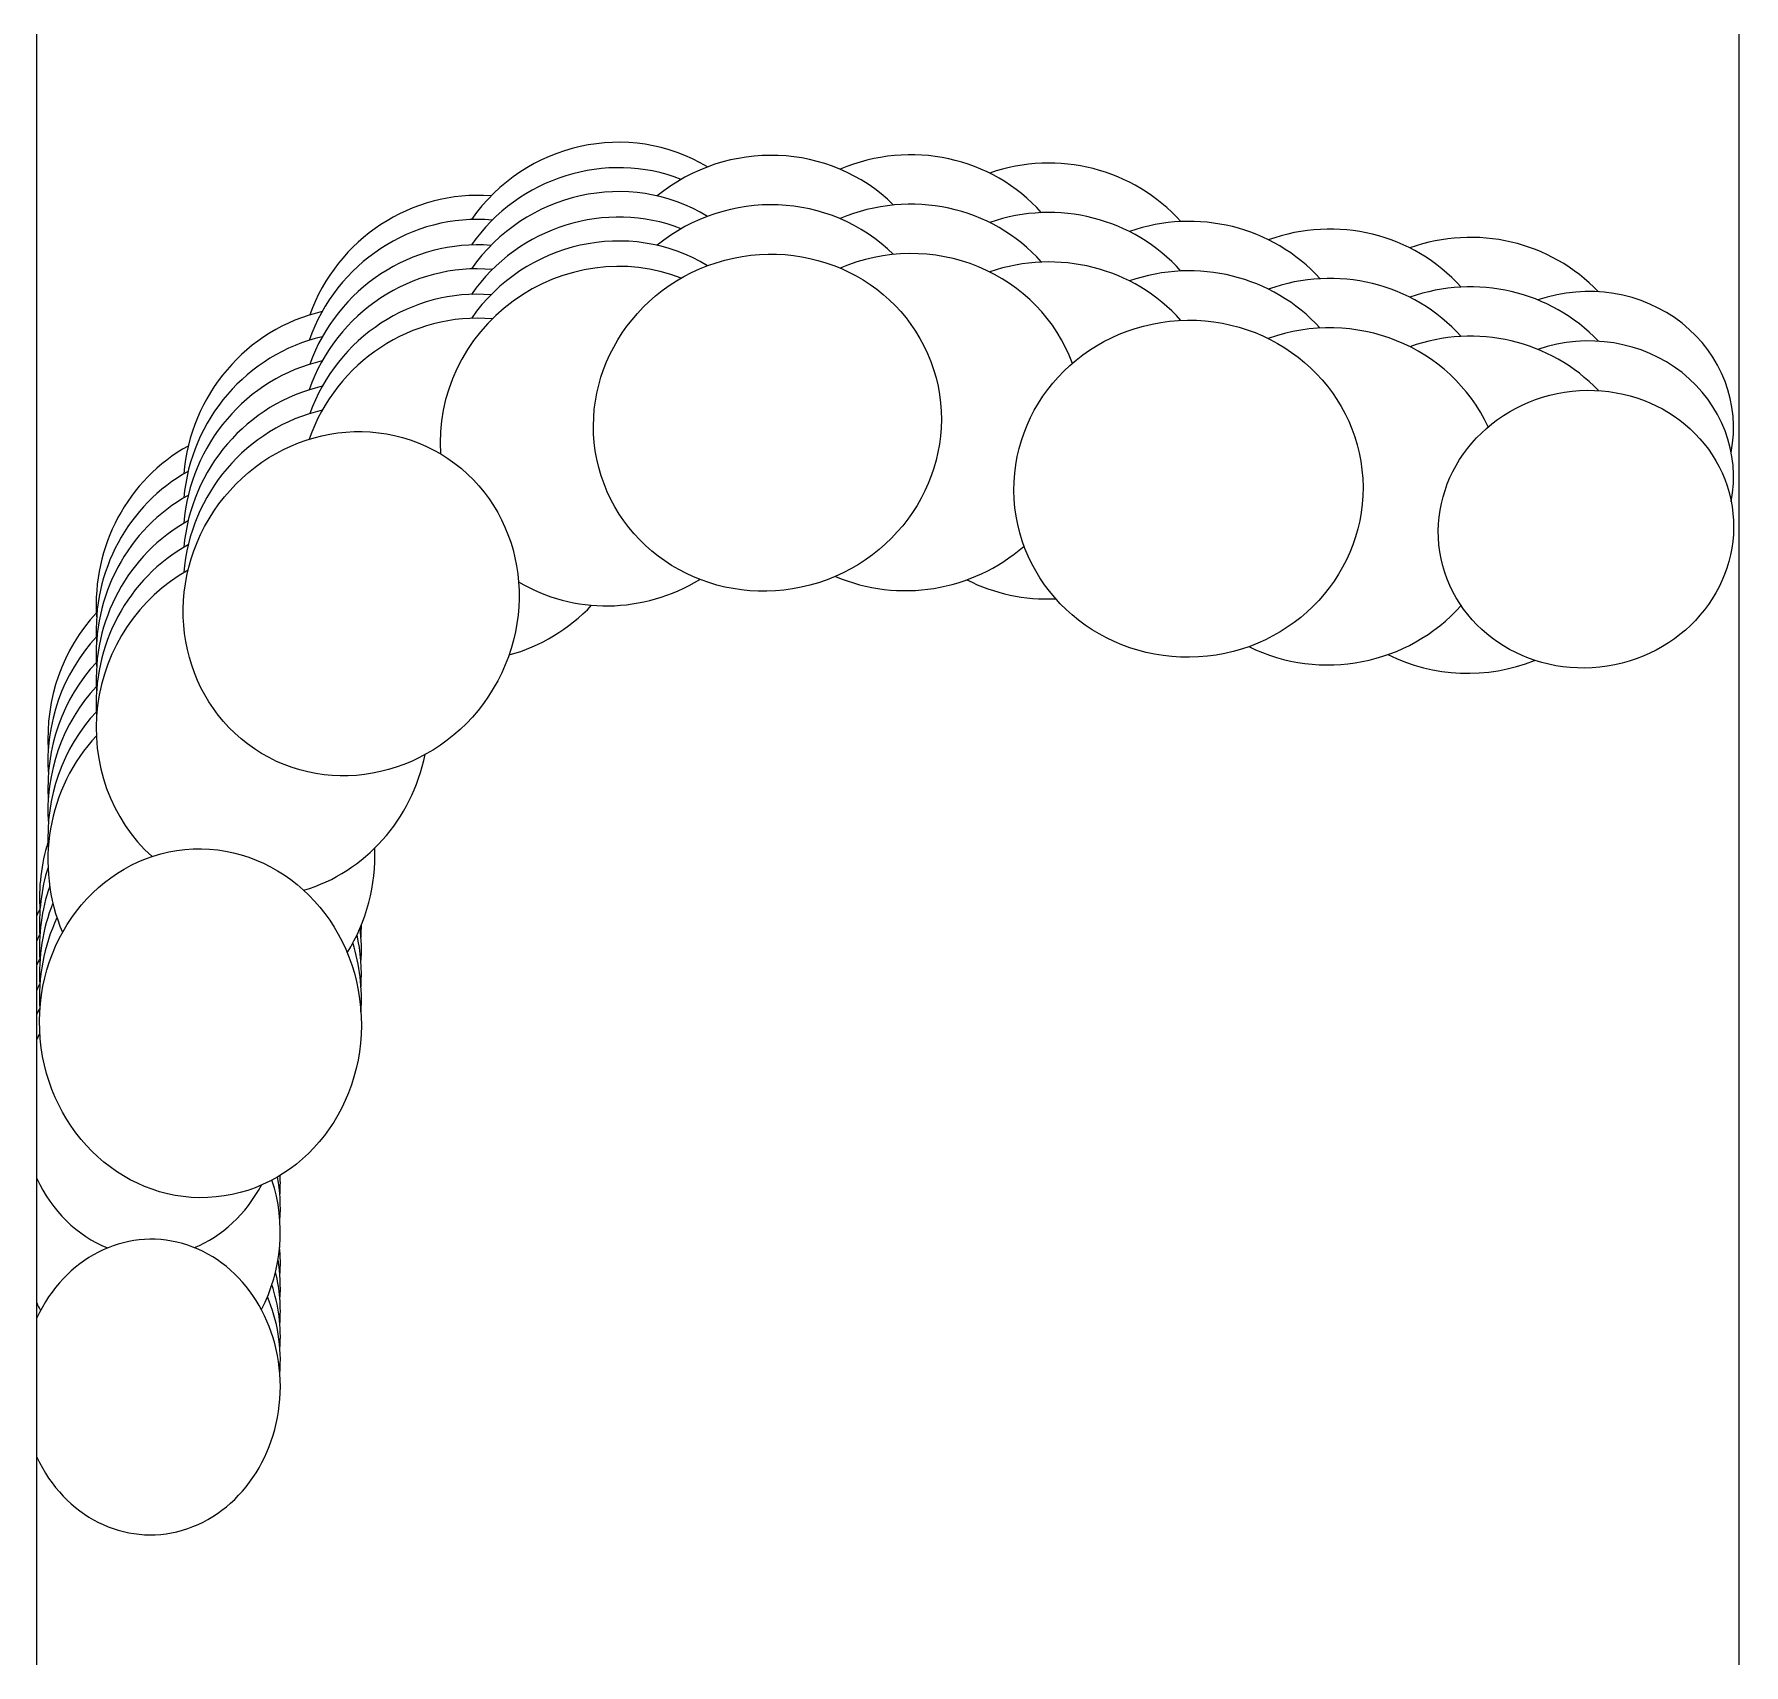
# Model space of a CAD drawing. Header units: inches. Extents: x -3.07 to 0.01, y -2.3 to 0.64.
import ezdxf

# ---------------------------------------------------------------- set-up
doc = ezdxf.new("R2010")
doc.units = ezdxf.units.IN
doc.header["$MEASUREMENT"] = 0
for name, color, linetype in [('Blade_1', 30, 'Continuous'), ('Blade_2', 52, 'Continuous'), ('Blade_3', 92, 'Continuous'), ('Blade_4', 132, 'Continuous'), ('Blade_5', 152, 'Continuous'), ('Blade_6', 190, 'Continuous'), ('Gage_Line', 7, 'Continuous')]:
    doc.layers.add(name, color=color, linetype=linetype)

msp = doc.modelspace()

# ---------------------------------------------------------------- linework, layer by layer
at = {"layer": 'Blade_1'}
for centre, major_axis, ratio, start_param, end_param in [((-1.748, 0.1182), (0.2991, 0.0955), 0.962688, 6.745741, 8.242426), ((-1.748, 0.0293), (0.2991, 0.0955), 0.962688, 6.745741, 8.242426), ((-0.9905, -0.0007), (0.3135, 0.0185), 0.965806, 6.943347, 8.142056), ((-0.9905, -0.0896), (0.3135, 0.0185), 0.965806, 6.943347, 8.142056), ((-0.2754, -0.0735), (0.2628, 0.041), 0.938179, 5.959202, 8.039918), ((-2.4968, -0.2076), (0.1611, 0.2695), 0.948668, 7.018785, 8.32871), ((-0.2754, -0.1624), (0.2628, 0.041), 0.938179, 5.959202, 8.039918), ((-2.4968, -0.2965), (0.1611, 0.2695), 0.948668, 7.018785, 8.32871), ((-2.768, -0.9627), (-0.0132, 0.3137), 0.922085, 1.198481, 1.595315), ((-2.768, -1.0516), (-0.0132, 0.3137), 0.922085, 7.397759, 7.8785), ((-2.768, -1.0516), (-0.0132, 0.3137), 0.922085, 4.59913, 4.900146), ((-2.768, -0.9627), (-0.0132, 0.3137), 0.922085, 4.59913, 4.67193), ((-2.8571, -1.7952), (0.0037, 0.266), 0.875257, 2.07698, 7.379587), ((-2.8571, -1.6174), (0.0037, 0.266), 0.875257, 4.648101, 4.917104), ((-2.8571, -1.7063), (0.0037, 0.266), 0.875257, 4.648101, 5.090906)]:
    msp.add_ellipse(centre, major_axis=major_axis, ratio=ratio, start_param=start_param, end_param=end_param, dxfattribs=at)
for centre, major_axis, ratio in [((-1.748, -0.0596), (0.2991, 0.0955), 0.962688), ((-0.9905, -0.1785), (0.3135, 0.0185), 0.965806), ((-0.2754, -0.2513), (0.2628, 0.041), 0.938179), ((-2.4968, -0.3854), (0.1611, 0.2695), 0.948668), ((-2.768, -1.1405), (-0.0132, 0.3137), 0.922085)]:
    msp.add_ellipse(centre, major_axis=major_axis, ratio=ratio, dxfattribs=at)
at = {"layer": 'Blade_2'}
for centre, major_axis, ratio, start_param, end_param in [((-2.0264, 0.0939), (0.2637, 0.1704), 0.961416, 6.889087, 8.257226), ((-2.0264, 0.005), (0.2637, 0.1704), 0.961416, 6.889087, 8.257226), ((-2.0264, -0.0838), (0.2637, 0.1704), 0.961416, 6.889087, 8.937139), ((-2.6564, -0.4229), (0.0891, 0.3011), 0.948564, 7.049221, 8.22528), ((-2.6564, -0.5118), (0.0891, 0.3011), 0.948564, 7.049221, 8.22528), ((-2.6564, -0.6007), (0.0891, 0.3011), 0.948564, 7.049221, 9.000829), ((-2.0264, -0.0838), (0.2637, 0.1704), 0.961416, 3.580432, 4.686525), ((-2.6564, -0.6007), (0.0891, 0.3011), 0.948564, 3.695273, 4.805089), ((-2.857, -1.1163), (0.0037, 0.266), 0.875255, 7.332706, 7.380867), ((-2.857, -1.2051), (0.0037, 0.266), 0.875255, 7.332706, 7.380867), ((-2.857, -1.294), (0.0037, 0.266), 0.875255, 7.332706, 7.380867), ((-2.857, -1.294), (0.0037, 0.266), 0.875255, 8.358886, 9.098014), ((-2.857, -1.294), (0.0037, 0.266), 0.875255, 3.49951, 4.180257)]:
    msp.add_ellipse(centre, major_axis=major_axis, ratio=ratio, start_param=start_param, end_param=end_param, dxfattribs=at)
at = {"layer": 'Blade_3'}
for centre, major_axis, ratio, start_param, end_param in [((-1.4948, 0.1192), (0.3057, 0.0717), 0.964142, 6.76062, 8.032814), ((-1.4948, 0.0303), (0.3057, 0.0717), 0.964142, 6.76062, 8.032814), ((-2.2826, -0.0024), (0.2098, 0.2337), 0.96055, 6.906023, 8.266747), ((-0.7381, -0.0145), (0.313, 0.0247), 0.965711, 6.917219, 8.131776), ((-1.4948, -0.0586), (0.3057, 0.0717), 0.964142, 6.4006, 8.032814), ((-2.2826, -0.0913), (0.2098, 0.2337), 0.96055, 6.906023, 8.266747), ((-0.7381, -0.1033), (0.313, 0.0247), 0.965711, 6.917219, 8.131776), ((-2.2826, -0.1802), (0.2098, 0.2337), 0.96055, 6.906023, 8.266747), ((-0.7381, -0.1922), (0.313, 0.0247), 0.965711, 6.62652, 8.131776), ((-1.4948, -0.0586), (0.3057, 0.0717), 0.964142, 4.059045, 5.218243), ((-2.2826, -0.1802), (0.2098, 0.2337), 0.96055, 4.122637, 4.683949), ((-0.7381, -0.1922), (0.313, 0.0247), 0.965711, 4.160861, 5.496829), ((-2.7483, -0.6649), (0.0361, 0.3119), 0.936024, 7.186387, 8.050951), ((-2.7483, -0.7538), (0.0361, 0.3119), 0.936024, 7.186387, 8.050951), ((-2.7483, -0.8427), (0.0361, 0.3119), 0.936024, 7.186387, 8.403339), ((-2.7483, -0.8427), (0.0361, 0.3119), 0.936024, 4.244594, 4.875902), ((-2.8571, -1.4287), (0.0037, 0.266), 0.875264, 4.643547, 4.778943), ((-2.8571, -1.5176), (0.0037, 0.266), 0.875264, 4.179426, 5.089569), ((-2.8571, -1.5176), (0.0037, 0.266), 0.875264, 2.077115, 2.135657)]:
    msp.add_ellipse(centre, major_axis=major_axis, ratio=ratio, start_param=start_param, end_param=end_param, dxfattribs=at)
at = {"layer": 'Blade_4'}
for centre, major_axis, ratio, start_param, end_param in [((-2.4967, -0.162), (0.1611, 0.2695), 0.948666, 7.019135, 8.337007), ((-2.4967, -0.2508), (0.1611, 0.2695), 0.948666, 7.019135, 8.337007), ((-2.4967, -0.3397), (0.1611, 0.2695), 0.948666, 7.019135, 8.337007), ((-2.768, -0.917), (-0.0132, 0.3137), 0.922083, 7.482414, 7.880291), ((-2.768, -1.0059), (-0.0132, 0.3137), 0.922083, 7.450903, 7.880291), ((-2.768, -1.0948), (-0.0132, 0.3137), 0.922083, 7.337922, 7.880291), ((-2.768, -1.0059), (-0.0132, 0.3137), 0.922083, 4.593107, 4.792642), ((-2.768, -1.0948), (-0.0132, 0.3137), 0.922083, 4.593107, 4.994202), ((-2.8571, -1.5717), (0.0037, 0.266), 0.875254, 4.641243, 4.831308), ((-2.8571, -1.6606), (0.0037, 0.266), 0.875254, 4.641243, 5.000861), ((-2.8571, -1.7495), (0.0037, 0.266), 0.875254, 4.641243, 5.179576)]:
    msp.add_ellipse(centre, major_axis=major_axis, ratio=ratio, start_param=start_param, end_param=end_param, dxfattribs=at)
at = {"layer": 'Blade_5'}
for centre, major_axis, ratio, start_param, end_param in [((-2.0265, 0.1396), (0.2637, 0.1704), 0.961415, 6.715995, 8.257204), ((-1.2427, 0.1042), (0.3137, 0.0147), 0.965849, 6.945916, 8.151094), ((-2.0265, 0.0507), (0.2637, 0.1704), 0.961415, 6.715995, 8.257204), ((-1.2427, 0.0153), (0.3137, 0.0147), 0.965849, 6.945916, 8.151094), ((-2.0265, -0.0382), (0.2637, 0.1704), 0.961415, 6.715995, 8.257204), ((-0.4858, -0.0295), (0.3118, 0.0375), 0.965424, 6.903185, 8.08463), ((-1.2427, -0.0736), (0.3137, 0.0147), 0.965849, 6.945916, 8.151094), ((-0.4858, -0.1184), (0.3118, 0.0375), 0.965424, 6.903185, 8.08463), ((-0.4858, -0.2073), (0.3118, 0.0375), 0.965424, 6.903185, 8.08463), ((-2.6564, -0.3772), (0.0891, 0.3011), 0.948562, 7.048984, 8.22972), ((-2.6564, -0.4661), (0.0891, 0.3011), 0.948562, 7.048984, 8.22972), ((-2.6564, -0.555), (0.0891, 0.3011), 0.948562, 7.048984, 8.22972), ((-1.2427, -0.0736), (0.3137, 0.0147), 0.965849, 4.182185, 4.710055), ((-0.4858, -0.2073), (0.3118, 0.0375), 0.965424, 4.11359, 4.982456), ((-2.857, -1.0706), (0.0037, 0.266), 0.875253, 7.332299, 7.380775), ((-2.857, -1.1595), (0.0037, 0.266), 0.875253, 7.332299, 7.380775), ((-2.857, -1.2484), (0.0037, 0.266), 0.875253, 7.332299, 7.380775)]:
    msp.add_ellipse(centre, major_axis=major_axis, ratio=ratio, start_param=start_param, end_param=end_param, dxfattribs=at)
at = {"layer": 'Blade_6'}
for centre, major_axis, ratio, start_param, end_param in [((-2.2825, 0.0408), (0.2098, 0.2337), 0.960548, 6.913622, 8.257306), ((-2.2825, -0.0481), (0.2098, 0.2337), 0.960548, 6.913622, 8.257306), ((-2.2825, -0.137), (0.2098, 0.2337), 0.960548, 6.913622, 8.257306), ((-2.7483, -0.6217), (0.0361, 0.3119), 0.936022, 7.186157, 8.044571), ((-2.7483, -0.7106), (0.0361, 0.3119), 0.936022, 7.186157, 8.044571), ((-2.7483, -0.7995), (0.0361, 0.3119), 0.936022, 7.186157, 8.044571), ((-2.8571, -1.4744), (0.0037, 0.266), 0.875261, 4.645666, 4.941308)]:
    msp.add_ellipse(centre, major_axis=major_axis, ratio=ratio, start_param=start_param, end_param=end_param, dxfattribs=at)
at = {"layer": 'Gage_Line'}
for p, q in [((-3.0625, -2.2952), (-3.0625, 0.6396)), ((0, -2.2952), (0, 0.6396))]:
    msp.add_line(p, q, dxfattribs=at)

doc.saveas('drawing.dxf')
